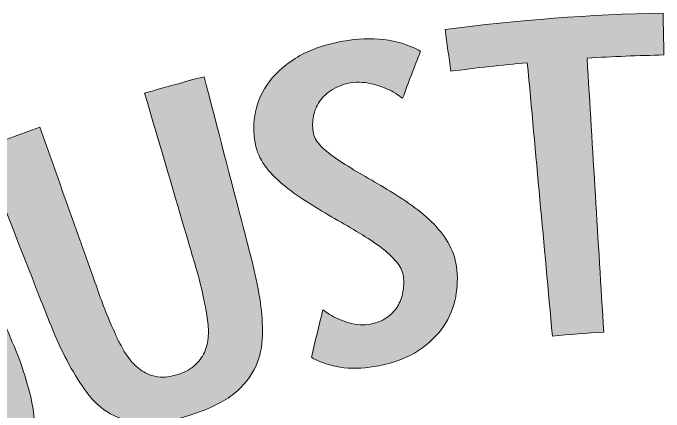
# Model space of a CAD drawing. Header units: inches. Extents: x 19 to 483, y -463 to -38.
# Drawn here: x 100.1 to 242.1, y -124.7 to -37.7 of the extents above; entities that cross this region are included whole.
import ezdxf

# ---------------------------------------------------------------- set-up
doc = ezdxf.new("R2010")
doc.units = ezdxf.units.IN
doc.header["$MEASUREMENT"] = 0
doc.layers.add('Layer 1', color=7, linetype='Continuous')

# ---------------------------------------------------------------- blocks, each defined once
blk = doc.blocks.new('block 5')
at = {"layer": 'Layer 1', "true_color": 0x0b0b0b}
h = blk.add_hatch(color=28, dxfattribs=at)
h.dxf.hatch_style = 2
edge = h.paths.add_edge_path()
edge.add_spline(control_points=[(84.58, -137.61), (84.9, -137.45), (85.22, -137.29), (85.54, -137.13), (88.34, -135.81), (90.33, -134.52), (91.5, -133.2), (92.67, -131.89), (93.18, -130.12), (93.03, -127.87), (92.93, -126.62), (92.7, -125.37), (92.33, -124.13), (91.96, -122.89), (91.54, -121.65), (91.06, -120.43), (90.33, -118.45), (89.54, -116.5), (88.7, -114.58), (87.87, -112.65), (87.01, -110.73), (86.14, -108.81), (81.24, -98.06), (76.34, -87.3), (71.43, -76.55), (75.57, -74.66), (79.73, -72.84), (83.91, -71.09), (88.47, -82), (93.03, -92.9), (97.6, -103.81), (98.66, -106.35), (99.7, -108.84), (100.71, -111.26), (101.73, -113.68), (102.58, -116.21), (103.28, -118.83), (104.08, -121.49), (104.57, -124.01), (104.76, -126.39), (104.95, -128.77), (104.59, -131.03), (103.67, -133.19), (102.76, -135.34), (101.2, -137.42), (99, -139.44), (96.8, -141.46), (93.68, -143.43), (89.66, -145.42), (89.35, -145.58), (89.03, -145.74), (88.72, -145.89), (87.34, -143.13), (85.96, -140.37), (84.58, -137.61)], knot_values=[0, 0, 0, 0, 1, 1, 1, 2, 2, 2, 3, 3, 3, 4, 4, 4, 5, 5, 5, 6, 6, 6, 7, 7, 7, 8, 8, 8, 9, 9, 9, 10, 10, 10, 11, 11, 11, 12, 12, 12, 13, 13, 13, 14, 14, 14, 15, 15, 15, 16, 16, 16, 17, 17, 17, 18, 18, 18, 18], degree=3, periodic=1)
at = {"layer": 'Layer 1', "lineweight": 0}
blk.add_open_spline([(84.58, -137.61), (84.9, -137.45), (85.22, -137.29), (85.54, -137.13), (88.34, -135.81), (90.33, -134.52), (91.5, -133.2), (92.67, -131.89), (93.18, -130.12), (93.03, -127.87), (92.93, -126.62), (92.7, -125.37), (92.33, -124.13), (91.96, -122.89), (91.54, -121.65), (91.06, -120.43), (90.33, -118.45), (89.54, -116.5), (88.7, -114.58), (87.87, -112.65), (87.01, -110.73), (86.14, -108.81), (81.24, -98.06), (76.34, -87.3), (71.43, -76.55), (75.57, -74.66), (79.73, -72.84), (83.91, -71.09), (88.47, -82), (93.03, -92.9), (97.6, -103.81), (98.66, -106.35), (99.7, -108.84), (100.71, -111.26), (101.73, -113.68), (102.58, -116.21), (103.28, -118.83), (104.08, -121.49), (104.57, -124.01), (104.76, -126.39), (104.95, -128.77), (104.59, -131.03), (103.67, -133.19), (102.76, -135.34), (101.2, -137.42), (99, -139.44), (96.8, -141.46), (93.68, -143.43), (89.66, -145.42), (89.35, -145.58), (89.03, -145.74), (88.72, -145.89), (87.34, -143.13), (85.96, -140.37), (84.58, -137.61)], degree=3, knots=[0, 0, 0, 0, 1, 1, 1, 2, 2, 2, 3, 3, 3, 4, 4, 4, 5, 5, 5, 6, 6, 6, 7, 7, 7, 8, 8, 8, 9, 9, 9, 10, 10, 10, 11, 11, 11, 12, 12, 12, 13, 13, 13, 14, 14, 14, 15, 15, 15, 16, 16, 16, 17, 17, 17, 18, 18, 18, 18], dxfattribs=at)
blk = doc.blocks.new('block 6')
at = {"layer": 'Layer 1', "true_color": 0x0b0b0b}
h = blk.add_hatch(color=28, dxfattribs=at)
h.dxf.hatch_style = 2
edge = h.paths.add_edge_path()
edge.add_spline(control_points=[(105.96, -62.57), (109.8, -73.4), (113.65, -84.23), (117.5, -95.05), (118.14, -96.85), (118.77, -98.61), (119.38, -100.34), (120, -102.08), (120.7, -103.82), (121.47, -105.56), (121.76, -106.16), (122.06, -106.82), (122.36, -107.55), (122.65, -108.28), (123.01, -109.02), (123.44, -109.78), (124.01, -110.97), (124.69, -112.08), (125.48, -113.13), (126.27, -114.17), (127.19, -115.04), (128.22, -115.72), (129.25, -116.41), (130.42, -116.84), (131.72, -117.02), (133.03, -117.2), (134.48, -117.03), (136.1, -116.51), (137.72, -115.98), (139, -115.27), (139.94, -114.35), (140.89, -113.44), (141.58, -112.42), (142.02, -111.29), (142.47, -110.16), (142.7, -108.95), (142.72, -107.64), (142.74, -106.33), (142.63, -104.99), (142.38, -103.63), (142.28, -102.77), (142.13, -101.95), (141.95, -101.19), (141.76, -100.42), (141.6, -99.71), (141.49, -99.06), (141.09, -97.2), (140.64, -95.38), (140.12, -93.61), (139.6, -91.85), (139.07, -90.06), (138.53, -88.23), (135.29, -77.2), (132.05, -66.18), (128.81, -55.15), (133.11, -53.89), (137.44, -52.69), (141.77, -51.56), (144.67, -62.68), (147.57, -73.8), (150.47, -84.92), (151.17, -87.59), (151.84, -90.23), (152.48, -92.84), (153.12, -95.46), (153.65, -98.14), (154.07, -100.88), (154.39, -103.24), (154.53, -105.61), (154.5, -108), (154.47, -110.39), (153.98, -112.64), (153.04, -114.77), (152.1, -116.9), (150.53, -118.86), (148.35, -120.66), (146.16, -122.47), (143.04, -123.99), (138.96, -125.31), (134.94, -126.62), (131.53, -127.21), (128.66, -127.05), (125.79, -126.89), (123.35, -126.24), (121.32, -125.07), (119.3, -123.9), (117.58, -122.36), (116.19, -120.43), (114.79, -118.51), (113.52, -116.5), (112.39, -114.4), (111.05, -111.97), (109.87, -109.5), (108.85, -107.01), (107.84, -104.51), (106.83, -101.98), (105.82, -99.41), (101.64, -88.71), (97.45, -78.01), (93.26, -67.31), (97.48, -65.66), (101.71, -64.08), (105.96, -62.57)], knot_values=[0, 0, 0, 0, 1, 1, 1, 2, 2, 2, 3, 3, 3, 4, 4, 4, 5, 5, 5, 6, 6, 6, 7, 7, 7, 8, 8, 8, 9, 9, 9, 10, 10, 10, 11, 11, 11, 12, 12, 12, 13, 13, 13, 14, 14, 14, 15, 15, 15, 16, 16, 16, 17, 17, 17, 18, 18, 18, 19, 19, 19, 20, 20, 20, 21, 21, 21, 22, 22, 22, 23, 23, 23, 24, 24, 24, 25, 25, 25, 26, 26, 26, 27, 27, 27, 28, 28, 28, 29, 29, 29, 30, 30, 30, 31, 31, 31, 32, 32, 32, 33, 33, 33, 34, 34, 34, 34], degree=3, periodic=1)
at = {"layer": 'Layer 1', "lineweight": 0}
blk.add_open_spline([(105.96, -62.57), (109.8, -73.4), (113.65, -84.23), (117.5, -95.05), (118.14, -96.85), (118.77, -98.61), (119.38, -100.34), (120, -102.08), (120.7, -103.82), (121.47, -105.56), (121.76, -106.16), (122.06, -106.82), (122.36, -107.55), (122.65, -108.28), (123.01, -109.02), (123.44, -109.78), (124.01, -110.97), (124.69, -112.08), (125.48, -113.13), (126.27, -114.17), (127.19, -115.04), (128.22, -115.72), (129.25, -116.41), (130.42, -116.84), (131.72, -117.02), (133.03, -117.2), (134.48, -117.03), (136.1, -116.51), (137.72, -115.98), (139, -115.27), (139.94, -114.35), (140.89, -113.44), (141.58, -112.42), (142.02, -111.29), (142.47, -110.16), (142.7, -108.95), (142.72, -107.64), (142.74, -106.33), (142.63, -104.99), (142.38, -103.63), (142.28, -102.77), (142.13, -101.95), (141.95, -101.19), (141.76, -100.42), (141.6, -99.71), (141.49, -99.06), (141.09, -97.2), (140.64, -95.38), (140.12, -93.61), (139.6, -91.85), (139.07, -90.06), (138.53, -88.23), (135.29, -77.2), (132.05, -66.18), (128.81, -55.15), (133.11, -53.89), (137.44, -52.69), (141.77, -51.56), (144.67, -62.68), (147.57, -73.8), (150.47, -84.92), (151.17, -87.59), (151.84, -90.23), (152.48, -92.84), (153.12, -95.46), (153.65, -98.14), (154.07, -100.88), (154.39, -103.24), (154.53, -105.61), (154.5, -108), (154.47, -110.39), (153.98, -112.64), (153.04, -114.77), (152.1, -116.9), (150.53, -118.86), (148.35, -120.66), (146.16, -122.47), (143.04, -123.99), (138.96, -125.31), (134.94, -126.62), (131.53, -127.21), (128.66, -127.05), (125.79, -126.89), (123.35, -126.24), (121.32, -125.07), (119.3, -123.9), (117.58, -122.36), (116.19, -120.43), (114.79, -118.51), (113.52, -116.5), (112.39, -114.4), (111.05, -111.97), (109.87, -109.5), (108.85, -107.01), (107.84, -104.51), (106.83, -101.98), (105.82, -99.41), (101.64, -88.71), (97.45, -78.01), (93.26, -67.31), (97.48, -65.66), (101.71, -64.08), (105.96, -62.57)], degree=3, knots=[0, 0, 0, 0, 1, 1, 1, 2, 2, 2, 3, 3, 3, 4, 4, 4, 5, 5, 5, 6, 6, 6, 7, 7, 7, 8, 8, 8, 9, 9, 9, 10, 10, 10, 11, 11, 11, 12, 12, 12, 13, 13, 13, 14, 14, 14, 15, 15, 15, 16, 16, 16, 17, 17, 17, 18, 18, 18, 19, 19, 19, 20, 20, 20, 21, 21, 21, 22, 22, 22, 23, 23, 23, 24, 24, 24, 25, 25, 25, 26, 26, 26, 27, 27, 27, 28, 28, 28, 29, 29, 29, 30, 30, 30, 31, 31, 31, 32, 32, 32, 33, 33, 33, 34, 34, 34, 34], dxfattribs=at)
blk = doc.blocks.new('block 7')
at = {"layer": 'Layer 1', "true_color": 0x0b0b0b}
h = blk.add_hatch(color=28, dxfattribs=at)
h.dxf.hatch_style = 2
edge = h.paths.add_edge_path()
edge.add_spline(control_points=[(167.69, -102.42), (168.17, -102.75), (168.64, -103.08), (169.12, -103.41), (170.22, -104.11), (171.63, -104.71), (173.33, -105.22), (175.03, -105.73), (176.6, -105.84), (178.05, -105.55), (179.57, -105.25), (180.83, -104.72), (181.84, -103.96), (182.84, -103.21), (183.62, -102.33), (184.16, -101.33), (184.7, -100.33), (185.05, -99.26), (185.21, -98.09), (185.37, -96.93), (185.36, -95.83), (185.18, -94.8), (185.01, -93.83), (184.5, -92.85), (183.67, -91.86), (182.82, -90.88), (181.71, -89.85), (180.32, -88.77), (178.93, -87.76), (177.38, -86.73), (175.67, -85.69), (173.95, -84.66), (172.14, -83.6), (170.23, -82.52), (168.39, -81.42), (166.55, -80.31), (164.7, -79.17), (162.86, -78.03), (161.13, -76.82), (159.54, -75.54), (157.94, -74.26), (156.56, -72.9), (155.41, -71.45), (154.26, -70), (153.48, -68.45), (153.08, -66.79), (152.57, -64.69), (152.47, -62.46), (152.82, -60.12), (153.17, -57.78), (154.04, -55.53), (155.47, -53.38), (156.89, -51.24), (158.95, -49.3), (161.64, -47.58), (164.33, -45.88), (167.8, -44.61), (172, -43.83), (178.38, -42.65), (183.96, -43.33), (188.58, -45.77), (188.71, -45.85), (188.85, -45.93), (188.98, -46.01), (187.64, -49.43), (186.33, -52.85), (185.07, -56.27), (184.57, -55.92), (184.07, -55.57), (183.57, -55.21), (182.4, -54.47), (180.88, -53.82), (179, -53.28), (177.12, -52.74), (175.34, -52.63), (173.68, -52.93), (171.94, -53.25), (170.49, -53.82), (169.34, -54.61), (168.19, -55.41), (167.31, -56.32), (166.7, -57.35), (166.1, -58.38), (165.71, -59.46), (165.55, -60.6), (165.38, -61.75), (165.41, -62.86), (165.64, -63.95), (165.85, -64.92), (166.4, -65.86), (167.31, -66.78), (168.22, -67.7), (169.41, -68.64), (170.87, -69.62), (172.33, -70.6), (173.93, -71.59), (175.68, -72.6), (177.44, -73.61), (179.22, -74.65), (181.03, -75.73), (182.83, -76.81), (184.64, -77.96), (186.44, -79.2), (188.24, -80.43), (189.87, -81.75), (191.32, -83.16), (192.77, -84.56), (193.98, -86.08), (194.96, -87.69), (195.93, -89.31), (196.55, -91.06), (196.82, -92.95), (197.13, -95.09), (197.06, -97.31), (196.65, -99.59), (196.23, -101.87), (195.34, -104.01), (193.99, -106.02), (192.65, -108.02), (190.83, -109.78), (188.54, -111.31), (186.25, -112.84), (183.37, -113.93), (179.86, -114.63), (174.54, -115.7), (169.83, -115.18), (165.58, -113.02), (165.46, -112.95), (165.33, -112.88), (165.21, -112.81), (165.99, -109.35), (166.82, -105.88), (167.69, -102.42)], knot_values=[0, 0, 0, 0, 1, 1, 1, 2, 2, 2, 3, 3, 3, 4, 4, 4, 5, 5, 5, 6, 6, 6, 7, 7, 7, 8, 8, 8, 9, 9, 9, 10, 10, 10, 11, 11, 11, 12, 12, 12, 13, 13, 13, 14, 14, 14, 15, 15, 15, 16, 16, 16, 17, 17, 17, 18, 18, 18, 19, 19, 19, 20, 20, 20, 21, 21, 21, 22, 22, 22, 23, 23, 23, 24, 24, 24, 25, 25, 25, 26, 26, 26, 27, 27, 27, 28, 28, 28, 29, 29, 29, 30, 30, 30, 31, 31, 31, 32, 32, 32, 33, 33, 33, 34, 34, 34, 35, 35, 35, 36, 36, 36, 37, 37, 37, 38, 38, 38, 39, 39, 39, 40, 40, 40, 41, 41, 41, 42, 42, 42, 43, 43, 43, 44, 44, 44, 44], degree=3, periodic=1)
at = {"layer": 'Layer 1', "lineweight": 0}
blk.add_open_spline([(167.69, -102.42), (168.17, -102.75), (168.64, -103.08), (169.12, -103.41), (170.22, -104.11), (171.63, -104.71), (173.33, -105.22), (175.03, -105.73), (176.6, -105.84), (178.05, -105.55), (179.57, -105.25), (180.83, -104.72), (181.84, -103.96), (182.84, -103.21), (183.62, -102.33), (184.16, -101.33), (184.7, -100.33), (185.05, -99.26), (185.21, -98.09), (185.37, -96.93), (185.36, -95.83), (185.18, -94.8), (185.01, -93.83), (184.5, -92.85), (183.67, -91.86), (182.82, -90.88), (181.71, -89.85), (180.32, -88.77), (178.93, -87.76), (177.38, -86.73), (175.67, -85.69), (173.95, -84.66), (172.14, -83.6), (170.23, -82.52), (168.39, -81.42), (166.55, -80.31), (164.7, -79.17), (162.86, -78.03), (161.13, -76.82), (159.54, -75.54), (157.94, -74.26), (156.56, -72.9), (155.41, -71.45), (154.26, -70), (153.48, -68.45), (153.08, -66.79), (152.57, -64.69), (152.47, -62.46), (152.82, -60.12), (153.17, -57.78), (154.04, -55.53), (155.47, -53.38), (156.89, -51.24), (158.95, -49.3), (161.64, -47.58), (164.33, -45.88), (167.8, -44.61), (172, -43.83), (178.38, -42.65), (183.96, -43.33), (188.58, -45.77), (188.71, -45.85), (188.85, -45.93), (188.98, -46.01), (187.64, -49.43), (186.33, -52.85), (185.07, -56.27), (184.57, -55.92), (184.07, -55.57), (183.57, -55.21), (182.4, -54.47), (180.88, -53.82), (179, -53.28), (177.12, -52.74), (175.34, -52.63), (173.68, -52.93), (171.94, -53.25), (170.49, -53.82), (169.34, -54.61), (168.19, -55.41), (167.31, -56.32), (166.7, -57.35), (166.1, -58.38), (165.71, -59.46), (165.55, -60.6), (165.38, -61.75), (165.41, -62.86), (165.64, -63.95), (165.85, -64.92), (166.4, -65.86), (167.31, -66.78), (168.22, -67.7), (169.41, -68.64), (170.87, -69.62), (172.33, -70.6), (173.93, -71.59), (175.68, -72.6), (177.44, -73.61), (179.22, -74.65), (181.03, -75.73), (182.83, -76.81), (184.64, -77.96), (186.44, -79.2), (188.24, -80.43), (189.87, -81.75), (191.32, -83.16), (192.77, -84.56), (193.98, -86.08), (194.96, -87.69), (195.93, -89.31), (196.55, -91.06), (196.82, -92.95), (197.13, -95.09), (197.06, -97.31), (196.65, -99.59), (196.23, -101.87), (195.34, -104.01), (193.99, -106.02), (192.65, -108.02), (190.83, -109.78), (188.54, -111.31), (186.25, -112.84), (183.37, -113.93), (179.86, -114.63), (174.54, -115.7), (169.83, -115.18), (165.58, -113.02), (165.46, -112.95), (165.33, -112.88), (165.21, -112.81), (165.99, -109.35), (166.82, -105.88), (167.69, -102.42)], degree=3, knots=[0, 0, 0, 0, 1, 1, 1, 2, 2, 2, 3, 3, 3, 4, 4, 4, 5, 5, 5, 6, 6, 6, 7, 7, 7, 8, 8, 8, 9, 9, 9, 10, 10, 10, 11, 11, 11, 12, 12, 12, 13, 13, 13, 14, 14, 14, 15, 15, 15, 16, 16, 16, 17, 17, 17, 18, 18, 18, 19, 19, 19, 20, 20, 20, 21, 21, 21, 22, 22, 22, 23, 23, 23, 24, 24, 24, 25, 25, 25, 26, 26, 26, 27, 27, 27, 28, 28, 28, 29, 29, 29, 30, 30, 30, 31, 31, 31, 32, 32, 32, 33, 33, 33, 34, 34, 34, 35, 35, 35, 36, 36, 36, 37, 37, 37, 38, 38, 38, 39, 39, 39, 40, 40, 40, 41, 41, 41, 42, 42, 42, 43, 43, 43, 44, 44, 44, 44], dxfattribs=at)
blk = doc.blocks.new('block 8')
at = {"layer": 'Layer 1', "true_color": 0x0b0b0b}
h = blk.add_hatch(color=28, dxfattribs=at)
h.dxf.hatch_style = 2
edge = h.paths.add_edge_path()
edge.add_spline(control_points=[(212.27, -48.5), (206.69, -49.01), (201.12, -49.63), (195.57, -50.37), (195.17, -47.34), (194.77, -44.31), (194.37, -41.28), (210.14, -39.21), (226, -38), (241.88, -37.67), (241.94, -40.72), (242.01, -43.77), (242.07, -46.82), (236.48, -46.94), (230.89, -47.17), (225.3, -47.51), (226.51, -67.43), (227.72, -87.36), (228.93, -107.28), (225.2, -107.51), (221.47, -107.8), (217.74, -108.14), (215.92, -88.26), (214.09, -68.38), (212.27, -48.5)], knot_values=[0, 0, 0, 0, 1, 1, 1, 2, 2, 2, 3, 3, 3, 4, 4, 4, 5, 5, 5, 6, 6, 6, 7, 7, 7, 8, 8, 8, 8], degree=3, periodic=1)
at = {"layer": 'Layer 1', "lineweight": 0}
blk.add_open_spline([(212.27, -48.5), (206.69, -49.01), (201.12, -49.63), (195.57, -50.37), (195.17, -47.34), (194.77, -44.31), (194.37, -41.28), (210.14, -39.21), (226, -38), (241.88, -37.67), (241.94, -40.72), (242.01, -43.77), (242.07, -46.82), (236.48, -46.94), (230.89, -47.17), (225.3, -47.51), (226.51, -67.43), (227.72, -87.36), (228.93, -107.28), (225.2, -107.51), (221.47, -107.8), (217.74, -108.14), (215.92, -88.26), (214.09, -68.38), (212.27, -48.5)], degree=3, knots=[0, 0, 0, 0, 1, 1, 1, 2, 2, 2, 3, 3, 3, 4, 4, 4, 5, 5, 5, 6, 6, 6, 7, 7, 7, 8, 8, 8, 8], dxfattribs=at)
blk = doc.blocks.new('block 3')
at = {"layer": 'Layer 1'}
for name in ['block 8', 'block 7', 'block 6', 'block 5']:
    blk.add_blockref(name, (0, 0), dxfattribs=at)
blk = doc.blocks.new('block 2')
at = {"layer": 'Layer 1'}
blk.add_blockref('block 3', (0, 0), dxfattribs=at)

msp = doc.modelspace()

# ---------------------------------------------------------------- block references
at = {"layer": 'Layer 1'}
msp.add_blockref('block 2', (0, 0), dxfattribs=at)

doc.saveas('drawing.dxf')
